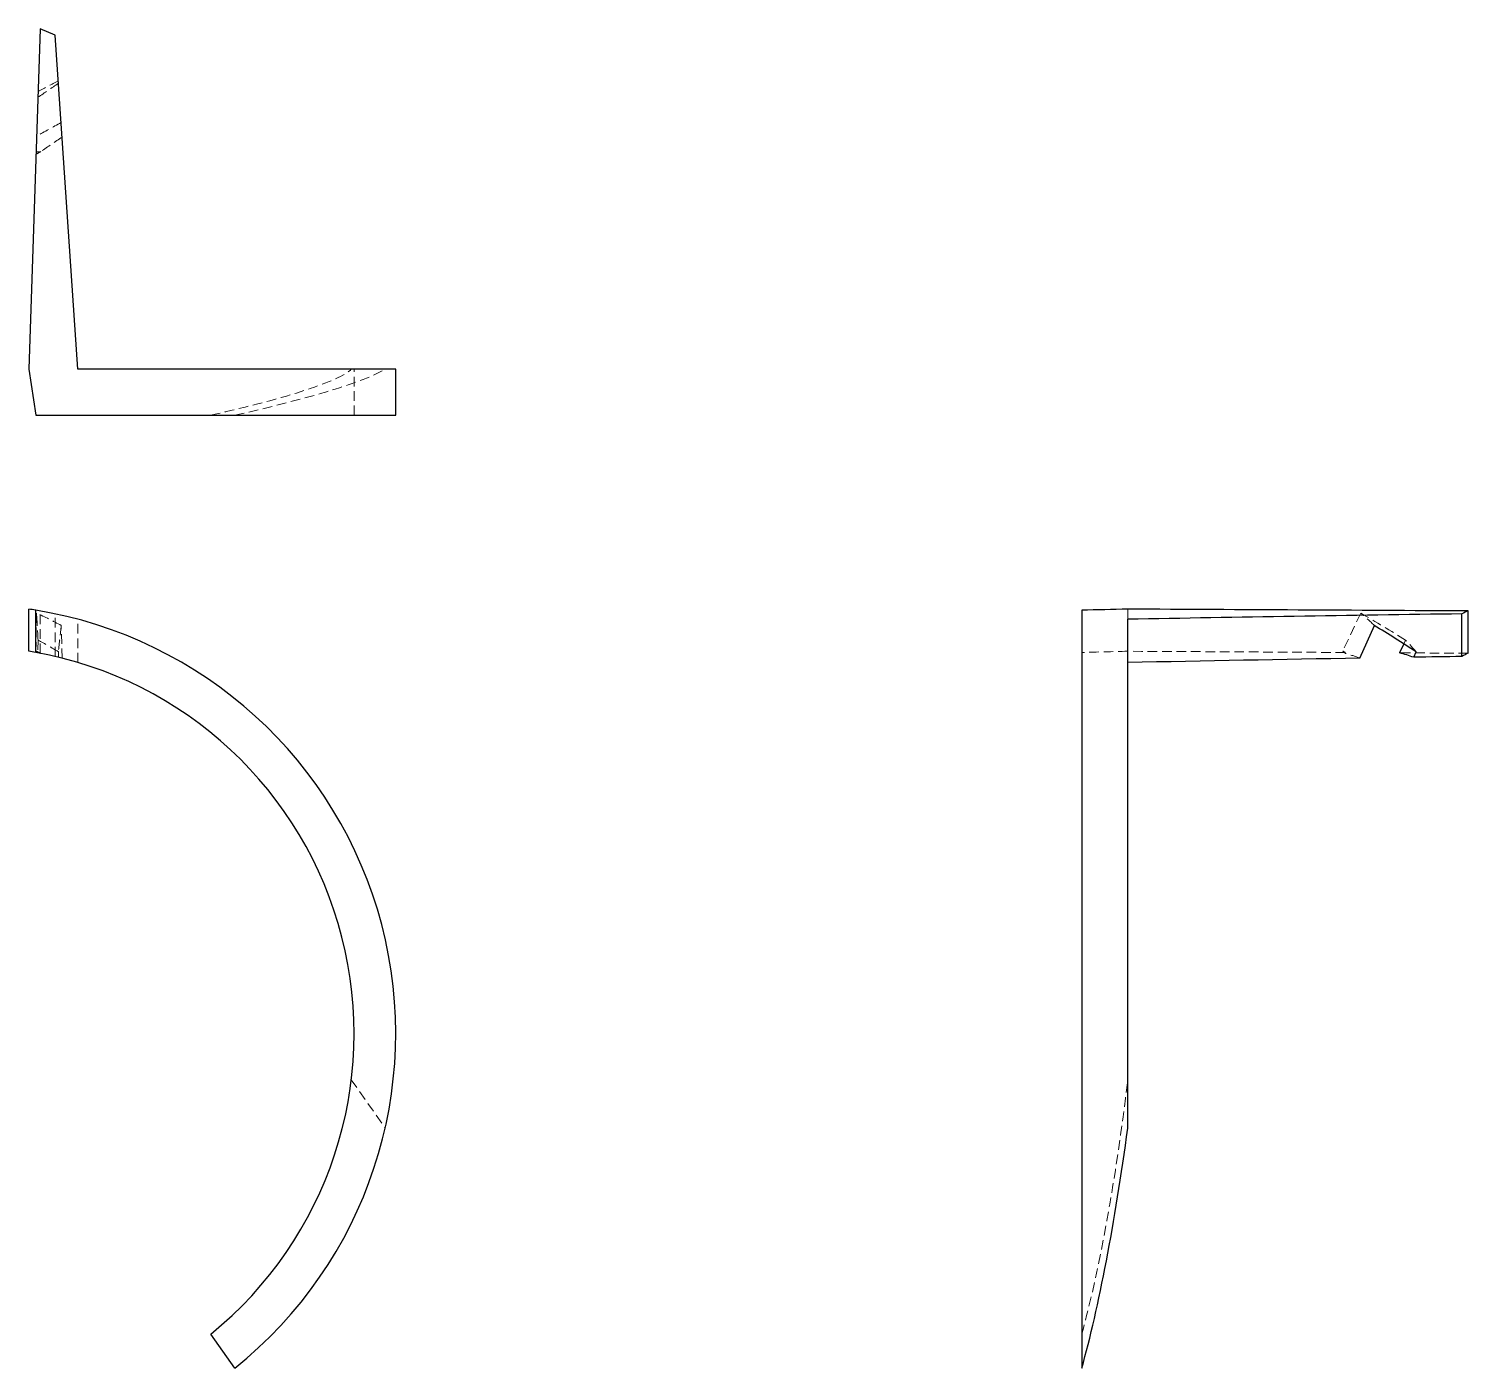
# Model space of a CAD drawing. Header units: millimetres. Extents: x 59 to 248, y 7 to 183.
import ezdxf

# ---------------------------------------------------------------- set-up
doc = ezdxf.new("R2010")
doc.units = ezdxf.units.MM
doc.linetypes.add('HIDDEN', pattern=[1.905, 1.27, -0.635])

msp = doc.modelspace()

# ---------------------------------------------------------------- linework, layer by layer
at = {"color": 7, "linetype": 'Continuous', "lineweight": 25}
for p, q in [((60.33, 183.46), (58.83, 138.61)), ((62.32, 182.63), (60.33, 183.46)), ((65.31, 138.61), (62.32, 182.63)), ((58.83, 138.61), (59.74, 132.54)), ((107.17, 138.61), (65.31, 138.61)), ((107.17, 132.54), (107.17, 138.61)), ((59.74, 132.54), (107.17, 132.54)), ((58.83, 101.45), (58.83, 107)), ((59.74, 101.3), (59.74, 106.86)), ((197.54, 106.86), (197.54, 7)), ((247.63, 100.76), (247.63, 106.38)), ((248.46, 101.19), (248.46, 106.76)), ((203.61, 38.65), (203.61, 105.67)), ((234.19, 100.54), (236.09, 104.85)), ((239.98, 102.43), (239.42, 101.25)), ((241.28, 100.66), (241.59, 101.39)), ((85.96, 7), (82.81, 11.5))]:
    msp.add_line(p, q, dxfattribs=at)
at = {"color": 7, "linetype": 'HIDDEN', "lineweight": 18}
for p, q in [((101.69, 132.54), (101.69, 138.61)), ((59.85, 106.48), (59.77, 101.48)), ((60.33, 101.19), (60.33, 106.76)), ((62.32, 100.76), (62.32, 106.38)), ((203.61, 105.67), (203.61, 107)), ((234.3, 106.48), (231.93, 101.48)), ((63.23, 100.54), (63.1, 104.85)), ((65.31, 99.97), (65.31, 105.67)), ((60.05, 102.91), (60.02, 101.25)), ((240.21, 102.91), (239.98, 102.43)), ((62.75, 100.66), (62.73, 101.39)), ((101.32, 45.01), (105.78, 38.65))]:
    msp.add_line(p, q, dxfattribs=at)
for centre, radius, start, end in [((121.56, 59.65), 130.91, 116.7045, 118.0243), ((129.87, 45.95), 141.84, 118.0831, 119.5813), ((124.14, 52.17), 131.57, 118.9761, 119.2871), ((33.98, 50.63), 61.55, 61.7582, 65.1401), ((219.63, 88.52), 23.18, 44.7829, 50.7556), ((29.33, 46), 64.68, 58.9089, 61.6409), ((222.53, 85.49), 24.82, 39.8086, 44.5736), ((35.83, 51.3), 55.6, 63.7739, 64.4882), ((218.38, 85.56), 20.9, 48.3428, 49.6059)]:
    msp.add_arc(centre, radius, start, end, dxfattribs=at)
at = {"color": 7, "linetype": 'Continuous', "lineweight": 25}
for radius, start, end in [(56.48, 80.7803, 81.7138), (56.48, 308.6423, 80.7803), (51, 79.7791, 80.8158), (51, 309.0344, 79.7791)]:
    msp.add_arc((50.69, 51.11), radius, start, end, dxfattribs=at)
at = {"color": 7, "linetype": 'HIDDEN', "lineweight": 18}
for centre, major_axis, ratio, start_param, end_param in [((50.69, 143.97), (49.55, 44.28), 0.271999, 1.093645, 1.148322), ((50.69, 136.57), (49.55, 44.28), 0.271999, 1.083925, 1.140857), ((50.69, 131.91), (50.99, 7.44), 0.09905, 5.379218, 6.148782), ((50.69, 131.91), (56.47, 8.24), 0.09905, 5.372374, 6.046191), ((58.55, 55.76), (-1.24, 72.57), 0.041793, 5.418965, 5.485486), ((195.21, 55.76), (94.53, -44.91), 0.603092, 1.374495, 1.441016), ((66.58, 60.5), (3.47, 75.25), 0.090291, 0.944678, 1.000614), ((58.55, 55.76), (-1.13, 66.27), 0.041793, 5.469123, 5.473024), ((257.87, 51.11), (339.97, 0), 0.15, 1.731091, 1.749184), ((-40.57, 51.11), (1529.87, 0), 0.033333, 1.391508, 1.410502), ((195.21, 55.76), (86.32, -41.01), 0.603092, 1.424654, 1.428554), ((201.57, 51.11), (38.21, 46.19), 0.565293, 0.188969, 0.245901), ((-40.57, 51.11), (1529.87, 0), 0.033333, 1.380729, 1.386742), ((196.91, 51.11), (5.27, 50.99), 0.142946, 3.837633, 4.607197)]:
    msp.add_ellipse(centre, major_axis=major_axis, ratio=ratio, start_param=start_param, end_param=end_param, dxfattribs=at)
at = {"color": 7, "linetype": 'Continuous', "lineweight": 25}
for centre, major_axis, ratio, start_param, end_param in [((257.87, 51.11), (376.52, 0), 0.15, 1.715418, 1.73171), ((-40.57, 51.11), (1694.32, 0), 0.033333, 1.39937, 1.426175), ((418.81, 51.11), (831.47, 0), 0.067925, 1.778162, 1.8326), ((252.47, 51.11), (0, 56.48), 0.416667, 0.171427, 0.207365), ((184.93, 60.5), (109.36, -48.27), 0.52784, 1.270807, 1.326743), ((418.81, 51.11), (750.77, 0), 0.067925, 1.819247, 1.861519), ((208.97, 51.11), (38.21, 46.19), 0.565293, 0.198689, 0.253366), ((418.81, 51.11), (750.77, 0), 0.067925, 1.800833, 1.809527), ((252.47, 51.11), (0, 51), 0.416667, 0.190067, 0.230036), ((196.91, 51.11), (5.83, 56.47), 0.142946, 3.830789, 4.504606)]:
    msp.add_ellipse(centre, major_axis=major_axis, ratio=ratio, start_param=start_param, end_param=end_param, dxfattribs=at)
at = {"color": 7, "linetype": 'HIDDEN', "lineweight": 18}
for points in [[(60.4, 167.27), (60.19, 167.26), (59.99, 167.25), (59.79, 167.25)], [(232.27, 101.18), (232.26, 101.22), (232.25, 101.25), (232.25, 101.29)]]:
    msp.add_open_spline(points, degree=3, dxfattribs=at)

doc.saveas('drawing.dxf')
